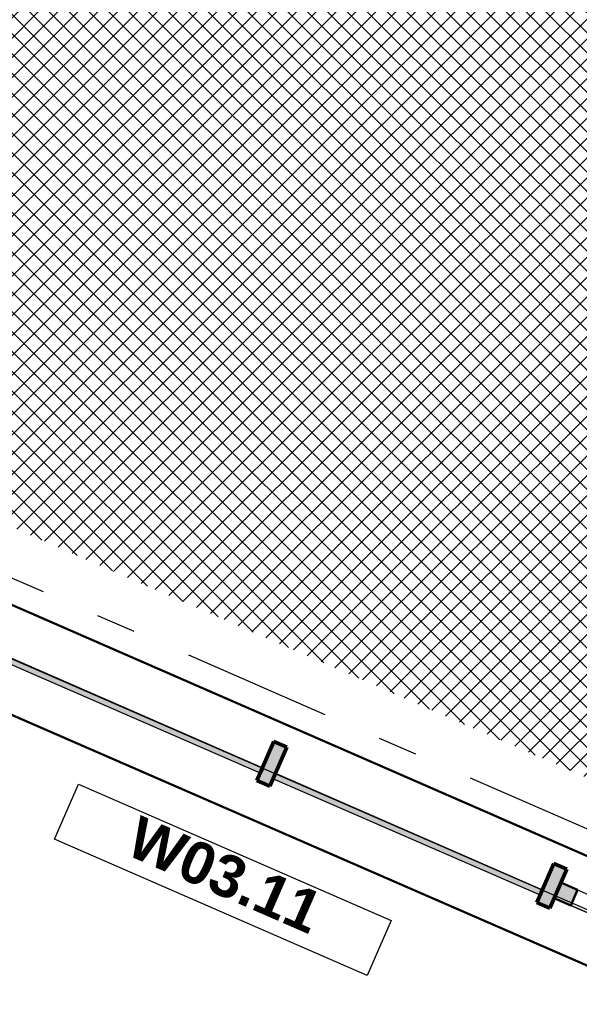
# Model space of a CAD drawing. Header units: millimetres. Extents: x -50172 to 90294, y -80883 to 25069.
# Drawn here: x 46229 to 48223, y -21337 to -17867 of the extents above; entities that cross this region are included whole.
import ezdxf
from ezdxf.enums import TextEntityAlignment as Align

# ---------------------------------------------------------------- set-up
doc = ezdxf.new("R2010")
doc.units = ezdxf.units.MM
doc.header["$MEASUREMENT"] = 0
doc.linetypes.add('Double Dashed', pattern=[1093.611073, 529.166651, -211.666656, 141.111112, -211.666656])
for name, color, linetype in [('A-15-MG_Structural_Grid', 7, 'Continuous'), ('New_A-25-M_Curtain_Wall', 7, 'Continuous'), ('New_A-25-M_Wall_Ext', 7, 'Continuous'), ('New_ArchiCAD Windows', 7, 'Continuous')]:
    doc.layers.add(name, color=color, linetype=linetype)
for name, color, linetype, lineweight, true_color in [('A-15-MG_Structural_Grid_Pen_No__163', 7, 'Continuous', 0, 0x750077), ('A-25-M_Wall_Int_Pen_No__102', 7, 'Continuous', 15, 0xcccccc), ('A-35-M_FFE_Fixed_Pen_No__64', 7, 'Continuous', 20, 0x606060), ('New_A-25-M_Curtain_Wall_Pen_No__144', 7, 'Continuous', 0, 0xc8c8c8), ('New_A-25-M_Curtain_Wall_Pen_No__165', 7, 'Continuous', 0, 0x006060), ('New_A-25-M_Curtain_Wall_Pen_No__27', 7, 'Continuous', 50, 0x2a2a2a), ('New_A-95-M-SFS_Edge_Pen_No__252', 7, 'Continuous', 13, 0xe8e8e8), ('New_ArchiCAD Windows_Pen_No__103', 7, 'Continuous', 15, 0xa6a6a6), ('New_ArchiCAD Windows_Pen_No__23', 7, 'Continuous', 30, 0x2a2a2a), ('New_ArchiCAD Windows_Pen_No__63', 7, 'Continuous', 20, 0x606060)]:
    doc.layers.add(name, color=color, linetype=linetype, lineweight=lineweight, true_color=true_color)
for name, color, linetype, lineweight in [('New_A-25-M_Curtain_Wall_Pen_No__1', 7, 'Continuous', 13), ('New_A-95-P_Text_1_50_GA_Pen_No__1', 7, 'Continuous', 13), ('New_ArchiCAD Windows_Pen_No__83', 8, 'Continuous', 20)]:
    doc.layers.add(name, color=color, linetype=linetype, lineweight=lineweight)
doc.styles.add('GENERATED_STYLE_2', font='')
doc.styles.add('GENERATED_STYLE_4', font='')
doc.styles.get('GENERATED_STYLE_2').set_extended_font_data('Swis721 BT', bold=True)
doc.styles.get('GENERATED_STYLE_4').set_extended_font_data('Swis721 BT')

# ---------------------------------------------------------------- blocks, each defined once
blk = doc.blocks.new('Curtain Wall_9_1')
at = {"layer": 'New_A-25-M_Curtain_Wall_Pen_No__144', "linetype": 'Continuous'}
for points in [[(47120.3, -20597.5), (47180.7, -20459.1), (47134.8, -20439.1), (47074.5, -20577.5)], [(48116.7, -21032), (48177.1, -20893.6), (48131.2, -20873.6), (48070.9, -21012)]]:
    blk.add_hatch(color=256, dxfattribs=at).paths.add_polyline_path(points)
at = {"layer": 'New_A-25-M_Curtain_Wall_Pen_No__165', "linetype": 'Continuous', "lineweight": 0, "true_color": 0x001818}
for points in [[(47098.7, -20534.6), (46116, -20106.1), (46108, -20124.4), (47090.7, -20552.9)], [(47127.3, -20568.9), (48087.1, -20987.4), (48095, -20969.1), (47135.3, -20550.6)]]:
    blk.add_hatch(color=168, dxfattribs=at).paths.add_polyline_path(points)
at = {"layer": 'New_ArchiCAD Windows_Pen_No__103', "linetype": 'Continuous'}
blk.add_hatch(color=256, dxfattribs=at).paths.add_polyline_path([(48156.1, -20941.7), (48215.7, -20967.7), (48191.7, -21022.7), (48132.1, -20996.7)])
at = {"layer": 'New_A-25-M_Curtain_Wall_Pen_No__1', "linetype": 'Continuous'}
for p, q in [((46108, -20124.4), (47090.7, -20552.9)), ((47098.7, -20534.6), (46116, -20106.1)), ((47090.7, -20552.9), (47098.7, -20534.6)), ((47135.3, -20550.6), (47127.3, -20568.9)), ((47127.3, -20568.9), (48087.1, -20987.4)), ((48095, -20969.1), (47135.3, -20550.6)), ((48087.1, -20987.4), (48095, -20969.1))]:
    blk.add_line(p, q, dxfattribs=at)
at = {"layer": 'New_A-25-M_Curtain_Wall_Pen_No__27', "linetype": 'Continuous'}
for p, q in [((47134.8, -20439.1), (47074.5, -20577.5)), ((47120.3, -20597.5), (47180.7, -20459.1)), ((47180.7, -20459.1), (47134.8, -20439.1)), ((47074.5, -20577.5), (47120.3, -20597.5)), ((48131.2, -20873.6), (48070.9, -21012)), ((48177.1, -20893.6), (48131.2, -20873.6)), ((48116.7, -21032), (48177.1, -20893.6)), ((48070.9, -21012), (48116.7, -21032))]:
    blk.add_line(p, q, dxfattribs=at)
at = {"layer": 'New_ArchiCAD Windows_Pen_No__23', "linetype": 'Continuous'}
for p, q in [((48132.1, -20996.7), (48156.1, -20941.7)), ((48156.1, -20941.7), (48215.7, -20967.7)), ((48215.7, -20967.7), (48191.7, -21022.7)), ((48191.7, -21022.7), (48132.1, -20996.7))]:
    blk.add_line(p, q, dxfattribs=at)
at = {"layer": 'New_ArchiCAD Windows_Pen_No__63', "linetype": 'Continuous'}
blk.add_line((48191.7, -21022.7), (48523.5, -21167.4), dxfattribs=at)
at = {"layer": 'New_ArchiCAD Windows_Pen_No__83', "linetype": 'Continuous'}
for p, q in [((48215.7, -20967.7), (48547.5, -21112.4)), ((48523.5, -21167.4), (48191.7, -21022.7))]:
    blk.add_line(p, q, dxfattribs=at)
blk = doc.blocks.new('Rectangular Window Opening 19_3')
at = {"layer": 'New_ArchiCAD Windows_Pen_No__23', "linetype": 'Continuous'}
for p, q in [((-3297, 192), (3297, 192)), ((-3305.5, -166.5), (3305.5, -166.5))]:
    blk.add_line(p, q, dxfattribs=at)
blk = doc.blocks.new('Wall_78_1', base_point=(45185.4, -19901))
at = {"layer": 'New_ArchiCAD Windows', "color": 251, "linetype": 'Continuous', "lineweight": 20, "true_color": 0x606060, "xscale": -1, "zscale": 1000, "rotation": 336.4404150702431}
blk.add_blockref('Rectangular Window Opening 19_3', (49101.9, -21427.2), dxfattribs=at)
blk = doc.blocks.new('Standard grid marker_3')
at = {"layer": 'A-15-MG_Structural_Grid_Pen_No__163', "linetype": 'Double Dashed'}
blk.add_line((1000, 0), (74254.8, 0), dxfattribs=at)
at = {"layer": 'A-15-MG_Structural_Grid_Pen_No__163', "style": 'GENERATED_STYLE_4'}
for tag, p in [('AC_MarkerText_1_0', (-500, 43.4)), ('AC_MarkerText_1_1', (75754.8, 43.4))]:
    blk.add_attdef(tag, text='', height=350, rotation=360, dxfattribs=at).set_placement(p, align=Align.MIDDLE_CENTER)

msp = doc.modelspace()

# ---------------------------------------------------------------- hatches: boundary and pattern name
at = {"layer": 'A-25-M_Wall_Int_Pen_No__102', "linetype": 'Continuous'}
h = msp.add_hatch(dxfattribs=at)
h.set_pattern_fill('Grid_5x5_Diagonal_0001', color=256, style=0, pattern_type=2)
h.set_pattern_definition([(45, (0, 0), (-35.35534, 35.35534), []), (135, (0, 0), (35.35534, 35.35534), [])])
h.paths.add_polyline_path([(44880.6, -19098.9), (49530.7, -8434.9), (45337, -6606.2), (47851.2, -840.5), (48934.2, -1312.7), (50997.6, 3419.4), (74273.5, -6730.2), (65045.9, -27891.9)])

# ---------------------------------------------------------------- linework, layer by layer
at = {"layer": 'A-35-M_FFE_Fixed_Pen_No__64', "linetype": 'Continuous', "flags": 128}
msp.add_lwpolyline([(54299.1, 2500.7), (74807.2, -6441.8), (65143.5, -28603.8), (44635.4, -19661.2)], dxfattribs=at)
at = {"layer": 'New_A-95-M-SFS_Edge_Pen_No__252', "linetype": 'Continuous', "flags": 128}
msp.add_lwpolyline([(44708.7, -19493.2), (65035.3, -28356.6), (74551.4, -6533.2), (53778.4, 2524.9)], dxfattribs=at)
at = {"layer": 'New_A-95-P_Text_1_50_GA_Pen_No__1', "linetype": 'Continuous', "flags": 128}
msp.add_lwpolyline([(46439, -20591.3), (47552.1, -21076.7), (47466.7, -21272.6), (46353.6, -20787.2)], close=True, dxfattribs=at)

# ---------------------------------------------------------------- block references
at = {"layer": 'A-15-MG_Structural_Grid', "color": 8, "linetype": 'Continuous', "lineweight": 15, "zscale": 1000, "rotation": 336.440411583993}
msp.add_blockref('Standard grid marker_3', (-1201.2, 813.7), dxfattribs=at)
at = {"layer": 'New_A-25-M_Curtain_Wall', "linetype": 'Continuous', "lineweight": 0}
msp.add_blockref('Curtain Wall_9_1', (0, 0), dxfattribs=at)
at = {"layer": 'New_A-25-M_Wall_Ext', "color": 250, "lineweight": 50, "true_color": 0x2a2a2a}
msp.add_blockref('Wall_78_1', (45185.4, -19901), dxfattribs=at)

# ---------------------------------------------------------------- texts
at = {"layer": 'New_A-95-P_Text_1_50_GA_Pen_No__1', "linetype": 'Continuous', "insert": (46990.8, -20844.8), "char_height": 150, "attachment_point": 2, "rotation": 336.4404, "style": 'GENERATED_STYLE_2'}
msp.add_mtext('\\A1;{\\fSwis721 BT|b1|i0|c0|p34;W03.11}', dxfattribs=at)

doc.saveas('drawing.dxf')
